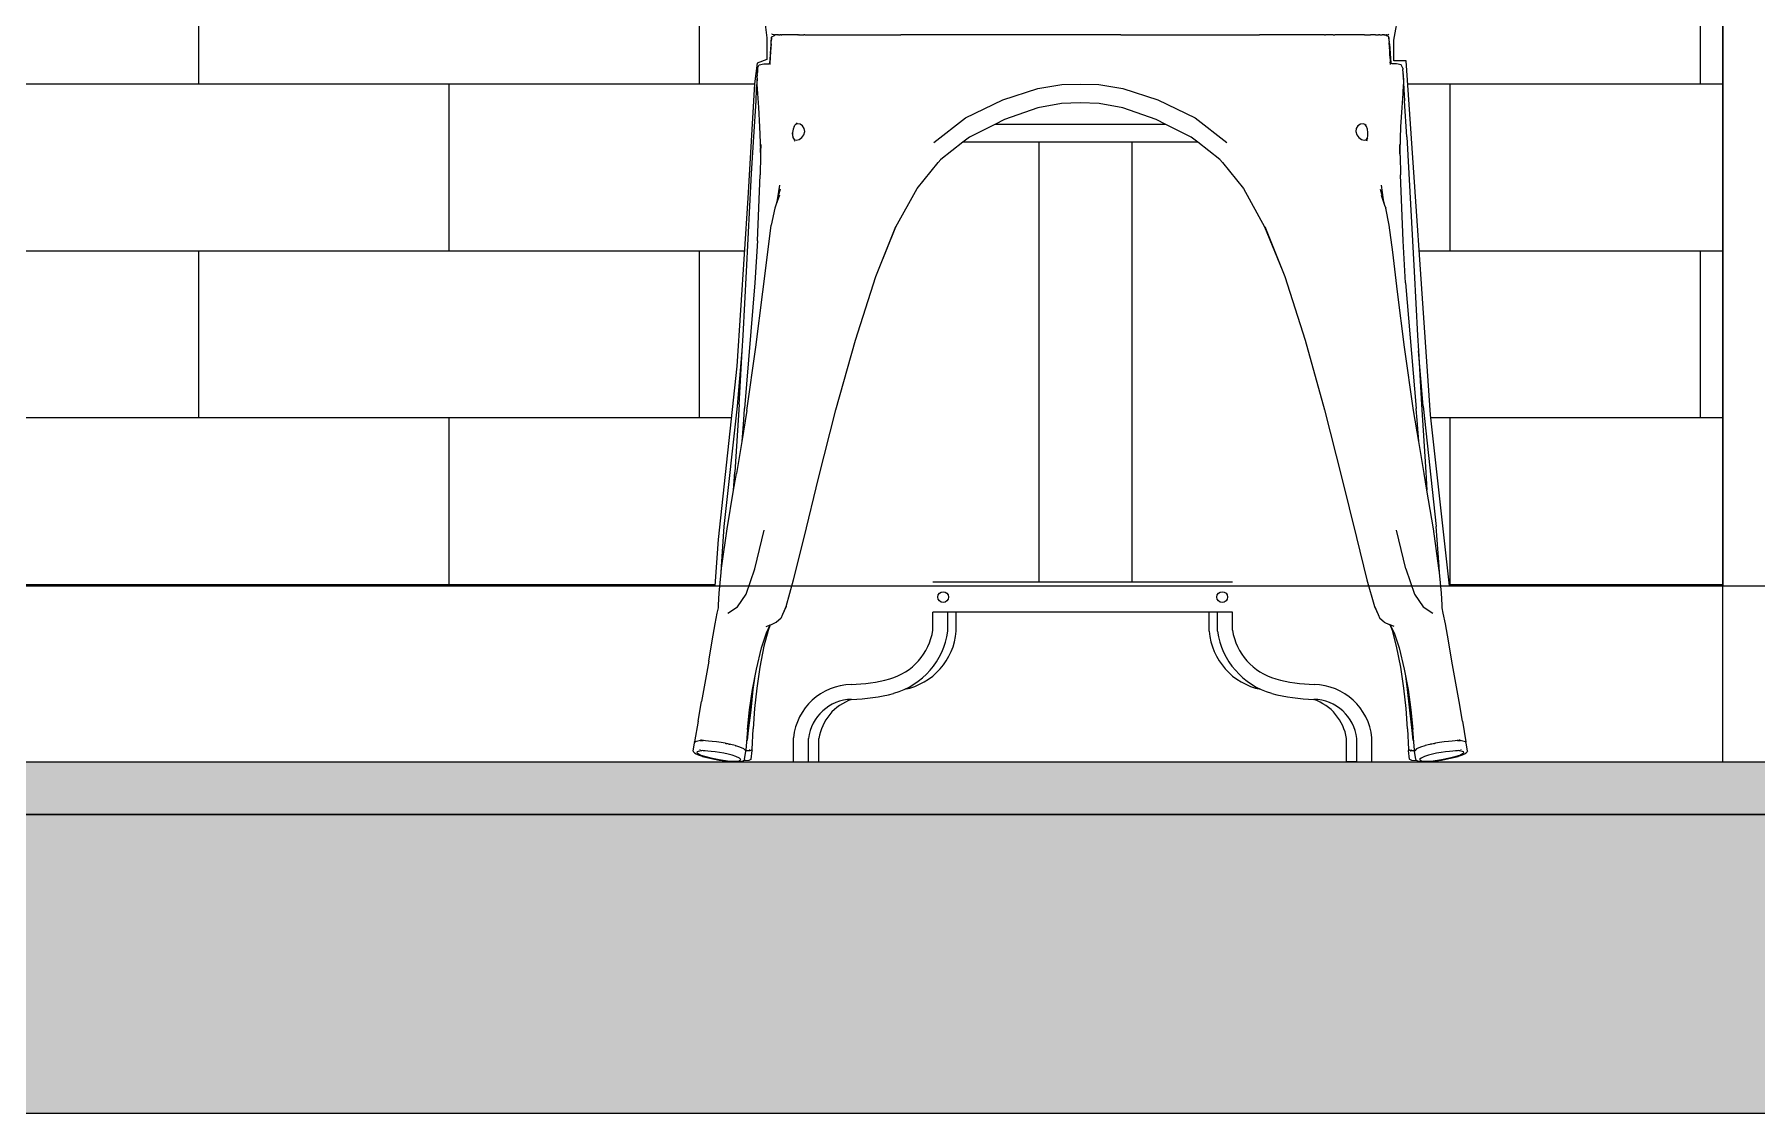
# Model space of a CAD drawing. Header units: millimetres. Extents: x 106699 to 122058, y 158555 to 162844.
# Drawn here: x 108134.2 to 108232.1, y 159646.3 to 159707.7 of the extents above; entities that cross this region are included whole.
import ezdxf

# ---------------------------------------------------------------- set-up
doc = ezdxf.new("R2010")
doc.units = ezdxf.units.MM
doc.layers.add('300_Z4_STR_F03$0$2-SPS-RCN', color=2, linetype='Continuous')
doc.layers.add('S2000-002 Çizgi', color=7, linetype='Continuous')
doc.layers.add('300_Z4_STR_F03$0$AUDIT_D_220920114151-103', color=251, linetype='Continuous', lineweight=5)
doc.layers.add('ahsap kesit on', color=40, linetype='Continuous', lineweight=20)
doc.layers.add('area', color=200, linetype='Continuous', plot=False)

# ---------------------------------------------------------------- blocks, each defined once
blk = doc.blocks.new('A$Cbb8311e0')
for p, q in [((12.095, 41.139), (12.085, 40.955)), ((12.095, 41.139), (12.098, 41.191)), ((12.096, 41.087), (12.095, 41.139)), ((12.096, 41.087), (12.098, 41.139)), ((12.098, 41.191), (12.122, 41.23)), ((12.098, 41.139), (12.098, 41.191)), ((12.098, 41.139), (12.103, 41.191)), ((12.103, 41.191), (12.122, 41.23)), ((12.103, 41.191), (12.104, 41.087)), ((12.135, 41.341), (12.108, 41.375)), ((12.122, 41.23), (12.186, 41.243)), ((12.23, 41.329), (12.135, 41.341)), ((12.251, 41.264), (12.186, 41.243)), ((12.23, 41.329), (12.256, 41.329)), ((12.272, 41.328), (12.251, 41.264)), ((12.272, 41.328), (12.256, 41.329)), ((12.272, 41.328), (12.272, 41.333)), ((12.28, 41.328), (12.272, 41.328)), ((12.28, 41.328), (12.295, 41.328)), ((12.299, 41.328), (12.295, 41.328)), ((12.313, 41.328), (12.299, 41.328)), ((12.313, 41.328), (12.317, 41.328)), ((12.323, 41.329), (12.317, 41.328)), ((12.329, 41.329), (12.323, 41.329)), ((12.334, 41.329), (12.329, 41.329)), ((12.338, 41.328), (12.334, 41.329)), ((12.345, 41.328), (12.338, 41.328)), ((12.352, 41.328), (12.345, 41.328)), ((12.359, 41.329), (12.352, 41.328)), ((12.362, 41.328), (12.359, 41.329)), ((12.376, 41.328), (12.362, 41.328)), ((12.385, 41.329), (12.376, 41.328)), ((12.388, 41.328), (12.385, 41.329)), ((12.426, 41.328), (12.388, 41.328)), ((12.462, 41.329), (12.426, 41.328)), ((12.462, 41.329), (12.491, 41.329)), ((12.501, 41.328), (12.491, 41.329)), ((12.53, 41.328), (12.501, 41.328)), ((12.53, 41.328), (12.582, 41.329)), ((12.6, 41.328), (12.582, 41.329)), ((12.614, 41.329), (12.6, 41.328)), ((12.636, 41.328), (12.614, 41.329)), ((12.636, 41.328), (12.69, 41.329)), ((12.759, 41.328), (12.69, 41.329)), ((12.785, 41.328), (12.759, 41.328)), ((12.798, 41.329), (12.785, 41.328)), ((12.867, 41.329), (12.798, 41.329)), ((12.901, 41.328), (12.867, 41.329)), ((13.142, 41.328), (12.901, 41.328)), ((13.219, 41.329), (13.142, 41.328)), ((13.289, 41.328), (13.219, 41.329)), ((13.419, 41.329), (13.289, 41.328)), ((13.462, 41.328), (13.419, 41.329)), ((13.487, 41.329), (13.462, 41.328)), ((13.589, 41.328), (13.487, 41.329)), ((13.589, 41.328), (13.629, 41.328)), ((13.669, 41.329), (13.629, 41.328)), ((13.669, 41.329), (13.924, 41.329)), ((13.962, 41.328), (13.924, 41.329)), ((13.97, 41.329), (13.962, 41.328)), ((13.984, 41.328), (13.97, 41.329)), ((13.984, 41.328), (15.182, 41.329)), ((15.182, 41.329), (15.276, 41.328)), ((15.276, 41.328), (19.453, 41.329)), ((19.456, 41.328), (19.453, 41.329)), ((19.46, 41.329), (19.456, 41.328)), ((20.906, 41.329), (19.46, 41.329)), ((31.899, 41.328), (20.921, 41.329)), ((31.942, 41.329), (31.899, 41.328)), ((31.949, 41.328), (31.942, 41.329)), ((31.949, 41.328), (39.827, 41.329)), ((39.827, 41.329), (39.831, 41.328)), ((39.831, 41.328), (39.834, 41.329)), ((43.521, 41.329), (39.834, 41.329)), ((43.521, 41.329), (43.581, 41.328)), ((43.669, 41.329), (43.581, 41.328)), ((44.012, 41.328), (43.669, 41.329)), ((44.012, 41.328), (44.106, 41.329)), ((45.325, 41.328), (44.106, 41.329)), ((45.363, 41.329), (45.325, 41.328)), ((45.8, 41.329), (45.363, 41.329)), ((45.8, 41.329), (45.825, 41.328)), ((45.825, 41.328), (45.863, 41.329)), ((45.863, 41.329), (46.069, 41.329)), ((46.069, 41.329), (46.145, 41.328)), ((46.363, 41.328), (46.145, 41.328)), ((46.42, 41.329), (46.363, 41.328)), ((46.42, 41.329), (46.447, 41.328)), ((46.447, 41.328), (46.489, 41.329)), ((46.489, 41.329), (46.502, 41.328)), ((46.502, 41.328), (46.521, 41.328)), ((46.521, 41.328), (46.528, 41.328)), ((46.528, 41.328), (46.533, 41.328)), ((46.533, 41.328), (46.553, 41.328)), ((46.553, 41.328), (46.565, 41.328)), ((46.565, 41.328), (46.585, 41.328)), ((46.592, 41.328), (46.585, 41.328)), ((46.592, 41.328), (46.598, 41.329)), ((46.606, 41.328), (46.598, 41.329)), ((46.651, 41.328), (46.606, 41.328)), ((46.67, 41.328), (46.651, 41.328)), ((46.673, 41.329), (46.67, 41.328)), ((46.673, 41.329), (46.697, 41.328)), ((46.697, 41.328), (46.705, 41.329)), ((46.705, 41.329), (46.758, 41.328)), ((46.758, 41.328), (46.799, 41.329)), ((46.807, 41.328), (46.799, 41.329)), ((46.826, 41.329), (46.807, 41.328)), ((46.903, 41.329), (46.826, 41.329)), ((46.903, 41.329), (46.912, 41.328)), ((46.929, 41.329), (46.912, 41.328)), ((46.929, 41.329), (46.935, 41.328)), ((46.935, 41.328), (46.942, 41.328)), ((46.942, 41.328), (46.953, 41.329)), ((46.953, 41.329), (46.958, 41.328)), ((46.958, 41.328), (46.964, 41.329)), ((46.971, 41.328), (46.964, 41.329)), ((46.964, 41.329), (46.967, 41.328)), ((46.967, 41.328), (46.971, 41.328)), ((46.971, 41.328), (46.974, 41.328)), ((46.974, 41.328), (46.978, 41.328)), ((46.978, 41.328), (46.984, 41.328)), ((46.984, 41.328), (46.987, 41.328)), ((46.987, 41.328), (46.99, 41.328)), ((46.99, 41.328), (47.006, 41.328)), ((47.006, 41.328), (47.009, 41.328)), ((47.009, 41.328), (47.015, 41.328)), ((47.015, 41.328), (47.031, 41.329)), ((47.037, 41.264), (47.015, 41.328)), ((47.057, 41.329), (47.031, 41.329)), ((47.101, 41.243), (47.037, 41.264)), ((47.057, 41.329), (47.153, 41.341)), ((47.166, 41.23), (47.101, 41.243)), ((47.153, 41.341), (47.183, 41.379)), ((47.19, 41.191), (47.166, 41.23)), ((47.186, 41.191), (47.166, 41.23)), ((47.183, 41.087), (47.185, 41.139)), ((47.185, 41.139), (47.186, 41.191)), ((47.185, 41.139), (47.19, 41.191)), ((47.189, 41.139), (47.19, 41.191)), ((47.191, 41.087), (47.189, 41.139)), ((47.194, 41.087), (47.189, 41.139)), ((47.192, 41.139), (47.19, 41.191)), ((47.197, 41.087), (47.192, 41.139)), ((47.194, 41.087), (47.192, 41.139)), ((12.069, 40.81), (11.988, 39.709)), ((12.034, 40.124), (12.036, 40.152)), ((12.035, 40.157), (12.047, 40.224)), ((12.036, 40.152), (12.035, 40.157)), ((12.045, 40.309), (12.046, 40.315)), ((12.046, 40.288), (12.045, 40.309)), ((12.045, 40.272), (12.048, 40.282)), ((12.048, 40.268), (12.045, 40.272)), ((12.046, 40.315), (12.049, 40.336)), ((12.046, 40.315), (12.047, 40.335)), ((12.048, 40.282), (12.046, 40.288)), ((12.047, 40.356), (12.056, 40.405)), ((12.047, 40.335), (12.047, 40.356)), ((12.049, 40.336), (12.047, 40.356)), ((12.048, 40.268), (12.047, 40.224)), ((12.056, 40.405), (12.058, 40.434)), ((12.058, 40.434), (12.061, 40.487)), ((12.061, 40.487), (12.062, 40.507)), ((12.062, 40.507), (12.063, 40.519)), ((12.063, 40.536), (12.064, 40.571)), ((12.063, 40.519), (12.063, 40.536)), ((12.064, 40.571), (12.065, 40.593)), ((12.065, 40.593), (12.066, 40.627)), ((12.066, 40.668), (12.069, 40.685)), ((12.068, 40.662), (12.066, 40.668)), ((12.066, 40.658), (12.068, 40.662)), ((12.07, 40.653), (12.066, 40.658)), ((12.066, 40.627), (12.07, 40.653)), ((12.069, 40.657), (12.068, 40.662)), ((12.069, 40.685), (12.077, 40.84)), ((12.069, 40.81), (12.077, 40.84)), ((12.077, 40.84), (12.082, 40.882)), ((12.082, 40.891), (12.084, 40.912)), ((12.082, 40.882), (12.082, 40.891)), ((12.083, 40.936), (12.084, 40.939)), ((12.084, 40.933), (12.083, 40.936)), ((12.084, 40.947), (12.087, 40.951)), ((12.084, 40.947), (12.084, 40.939)), ((12.084, 40.912), (12.084, 40.933)), ((12.085, 40.955), (12.096, 41.087)), ((12.087, 40.951), (12.085, 40.955)), ((47.199, 41.014), (47.194, 41.087)), ((47.199, 41.014), (47.197, 41.087)), ((47.199, 40.995), (47.199, 41.014)), ((47.202, 40.962), (47.199, 40.995)), ((47.203, 40.955), (47.2, 40.951)), ((47.2, 40.951), (47.203, 40.947)), ((47.203, 40.955), (47.202, 40.962)), ((47.203, 40.947), (47.203, 40.944)), ((47.203, 40.944), (47.203, 40.936)), ((47.203, 40.936), (47.203, 40.933)), ((47.203, 40.933), (47.204, 40.925)), ((47.204, 40.925), (47.204, 40.916)), ((47.204, 40.916), (47.204, 40.912)), ((47.204, 40.912), (47.205, 40.891)), ((47.206, 40.874), (47.205, 40.891)), ((47.221, 40.668), (47.206, 40.874)), ((47.218, 40.81), (47.206, 40.874)), ((47.218, 40.81), (47.299, 39.709)), ((47.218, 40.657), (47.22, 40.662)), ((47.218, 40.654), (47.218, 40.657)), ((47.22, 40.653), (47.218, 40.657)), ((47.22, 40.662), (47.221, 40.668)), ((47.22, 40.662), (47.221, 40.658)), ((47.22, 40.653), (47.221, 40.658)), ((47.222, 40.625), (47.22, 40.653)), ((47.222, 40.625), (47.222, 40.591)), ((47.223, 40.571), (47.222, 40.591)), ((47.223, 40.571), (47.224, 40.536)), ((47.224, 40.52), (47.224, 40.536)), ((47.229, 40.507), (47.224, 40.52)), ((47.226, 40.487), (47.229, 40.507)), ((47.226, 40.487), (47.229, 40.433)), ((47.24, 40.356), (47.229, 40.507)), ((47.229, 40.433), (47.231, 40.405)), ((47.24, 40.356), (47.231, 40.405)), ((47.24, 40.335), (47.237, 40.357)), ((47.24, 40.356), (47.24, 40.335)), ((47.242, 40.315), (47.24, 40.335)), ((47.242, 40.308), (47.242, 40.315)), ((47.242, 40.272), (47.242, 40.308)), ((47.246, 40.158), (47.242, 40.272)), ((47.252, 40.157), (47.242, 40.272)), ((47.25, 40.051), (47.246, 40.158)), ((47.253, 40.119), (47.252, 40.157)), ((11.292, 39.166), (11.294, 39.181)), ((11.292, 39.147), (11.292, 39.166)), ((11.304, 39.432), (11.294, 39.181)), ((11.304, 39.432), (11.399, 39.616)), ((11.399, 39.616), (11.661, 39.666)), ((11.661, 39.666), (11.921, 39.671)), ((11.921, 39.671), (11.988, 39.709)), ((11.988, 39.709), (12.01, 39.721)), ((11.988, 39.701), (11.988, 39.709)), ((12.01, 39.721), (12.011, 39.735)), ((12.01, 39.715), (12.01, 39.721)), ((12.011, 39.735), (12.014, 39.802)), ((12.014, 39.802), (12.018, 39.846)), ((12.015, 39.646), (12.023, 39.777)), ((12.016, 39.635), (12.015, 39.646)), ((12.018, 39.846), (12.02, 39.903)), ((12.02, 39.903), (12.026, 39.977)), ((12.023, 39.777), (12.034, 39.981)), ((12.026, 39.977), (12.027, 40.022)), ((12.027, 40.022), (12.034, 40.124)), ((12.034, 39.981), (12.037, 40.036)), ((12.037, 40.036), (12.037, 40.051)), ((47.25, 40.036), (47.25, 40.051)), ((47.26, 40.022), (47.253, 40.119)), ((47.254, 39.958), (47.255, 39.964)), ((47.254, 39.958), (47.265, 39.777)), ((47.26, 40.022), (47.262, 39.977)), ((47.267, 39.903), (47.262, 39.977)), ((47.272, 39.646), (47.265, 39.777)), ((47.267, 39.903), (47.269, 39.846)), ((47.273, 39.802), (47.269, 39.846)), ((47.271, 39.635), (47.272, 39.646)), ((47.273, 39.802), (47.276, 39.735)), ((47.277, 39.721), (47.276, 39.735)), ((47.277, 39.715), (47.277, 39.721)), ((47.299, 39.709), (47.277, 39.721)), ((47.299, 39.709), (47.299, 39.701)), ((47.366, 39.671), (47.299, 39.709)), ((47.626, 39.666), (47.366, 39.671)), ((47.888, 39.616), (47.626, 39.666)), ((47.983, 39.432), (47.888, 39.616)), ((47.983, 39.432), (47.986, 39.358)), ((47.995, 39.181), (47.986, 39.358)), ((47.997, 39.148), (47.995, 39.181)), ((11.22, 37.574), (11.249, 38.22)), ((11.249, 38.22), (11.267, 38.505)), ((11.277, 38.855), (11.266, 38.781)), ((11.266, 38.781), (11.267, 38.633)), ((11.275, 38.75), (11.267, 38.633)), ((11.267, 38.633), (11.269, 38.628)), ((11.269, 38.628), (11.267, 38.613)), ((11.267, 38.613), (11.267, 38.505)), ((11.267, 38.505), (11.298, 37.98)), ((11.277, 38.855), (11.275, 38.75)), ((11.276, 38.894), (11.282, 38.926)), ((11.28, 38.89), (11.276, 38.894)), ((11.277, 38.855), (11.28, 38.89)), ((11.279, 38.949), (11.28, 38.955)), ((11.281, 38.945), (11.279, 38.949)), ((11.28, 38.955), (11.283, 38.974)), ((11.28, 38.93), (11.281, 38.945)), ((11.282, 38.926), (11.28, 38.93)), ((11.285, 39.026), (11.283, 38.998)), ((11.285, 38.991), (11.283, 38.998)), ((11.283, 38.974), (11.285, 38.991)), ((11.288, 39.058), (11.285, 39.026)), ((11.288, 39.106), (11.289, 39.129)), ((11.288, 39.058), (11.288, 39.106)), ((11.289, 39.129), (11.291, 39.138)), ((11.29, 39.142), (11.292, 39.147)), ((11.291, 39.138), (11.29, 39.142)), ((25.243, 37.622), (27.23, 38.262)), ((27.23, 38.262), (28.593, 38.503)), ((28.593, 38.503), (29.644, 38.525)), ((29.644, 38.525), (30.695, 38.503)), ((30.695, 38.503), (32.058, 38.262)), ((32.058, 38.262), (34.045, 37.622)), ((47.989, 37.98), (48.02, 38.505)), ((47.997, 39.148), (47.997, 39.142)), ((47.997, 39.133), (47.997, 39.142)), ((47.998, 39.129), (47.997, 39.133)), ((47.998, 39.112), (47.998, 39.129)), ((47.999, 39.106), (47.998, 39.112)), ((47.999, 39.106), (47.999, 39.058)), ((48.002, 39.026), (47.999, 39.058)), ((48.002, 39.026), (48.005, 38.992)), ((48.005, 38.992), (48.005, 38.967)), ((48.008, 38.955), (48.005, 38.967)), ((48.005, 38.926), (48.008, 38.93)), ((48.011, 38.894), (48.005, 38.926)), ((48.011, 38.894), (48.007, 38.89)), ((48.011, 38.855), (48.007, 38.89)), ((48.008, 38.949), (48.008, 38.955)), ((48.008, 38.93), (48.008, 38.949)), ((48.011, 38.855), (48.012, 38.75)), ((48.021, 38.781), (48.011, 38.855)), ((48.012, 38.75), (48.02, 38.633)), ((48.02, 38.633), (48.018, 38.629)), ((48.018, 38.629), (48.021, 38.613)), ((48.021, 38.781), (48.02, 38.633)), ((48.021, 38.613), (48.02, 38.505)), ((48.021, 38.613), (48.038, 38.22)), ((48.038, 38.22), (48.068, 37.574)), ((11.09, 35.516), (11.22, 37.574)), ((11.298, 37.98), (11.35, 37.185)), ((23.113, 36.597), (25.243, 37.622)), ((28.573, 37.428), (27.227, 37.17)), ((29.644, 37.456), (28.573, 37.428)), ((30.714, 37.428), (29.644, 37.456)), ((32.06, 37.17), (30.714, 37.428)), ((34.045, 37.622), (36.174, 36.597)), ((47.937, 37.185), (47.989, 37.98)), ((48.198, 35.516), (48.068, 37.574)), ((11.35, 37.185), (11.415, 36.1)), ((13.458, 36.223), (13.448, 36.211)), ((13.456, 36.222), (13.448, 36.211)), ((13.458, 36.223), (13.456, 36.222)), ((13.567, 36.27), (13.458, 36.223)), ((13.497, 36.27), (13.494, 36.266)), ((13.559, 36.302), (13.497, 36.27)), ((13.719, 36.242), (13.567, 36.27)), ((13.865, 36.149), (13.719, 36.242)), ((21.322, 35.2), (23.113, 36.597)), ((24.78, 36.233), (23.341, 35.511)), ((25.332, 36.51), (24.78, 36.233)), ((29.646, 36.233), (24.78, 36.233)), ((27.227, 37.17), (25.332, 36.51)), ((34.507, 36.233), (29.646, 36.233)), ((33.956, 36.51), (32.06, 37.17)), ((34.507, 36.233), (33.956, 36.51)), ((35.946, 35.511), (34.507, 36.233)), ((36.174, 36.597), (37.965, 35.2)), ((45.569, 36.242), (45.422, 36.149)), ((45.72, 36.27), (45.569, 36.242)), ((45.832, 36.222), (45.72, 36.27)), ((45.91, 36.112), (45.832, 36.222)), ((47.872, 36.1), (47.937, 37.185)), ((10.965, 33.445), (11.09, 35.516)), ((11.415, 36.1), (11.464, 34.747)), ((13.277, 35.758), (13.272, 35.725)), ((13.272, 35.725), (13.29, 35.587)), ((13.297, 35.77), (13.294, 35.593)), ((13.294, 35.593), (13.321, 35.458)), ((13.325, 35.952), (13.297, 35.77)), ((13.308, 35.491), (13.321, 35.458)), ((13.321, 35.458), (13.324, 35.446)), ((13.324, 35.446), (13.394, 35.356)), ((13.377, 36.112), (13.325, 35.952)), ((13.376, 36.125), (13.362, 36.09)), ((13.427, 36.187), (13.377, 36.112)), ((13.389, 35.307), (13.408, 35.284)), ((13.394, 35.356), (13.506, 35.33)), ((13.448, 36.211), (13.427, 36.187)), ((13.506, 35.33), (13.658, 35.376)), ((13.658, 35.376), (13.811, 35.484)), ((13.811, 35.484), (13.929, 35.641)), ((13.96, 36.001), (13.865, 36.149)), ((13.929, 35.641), (13.987, 35.823)), ((13.987, 35.823), (13.96, 36.001)), ((23.341, 35.511), (22.964, 35.216)), ((36.323, 35.216), (35.946, 35.511)), ((45.328, 36.001), (45.301, 35.823)), ((45.301, 35.823), (45.358, 35.641)), ((45.422, 36.149), (45.328, 36.001)), ((45.358, 35.641), (45.476, 35.484)), ((45.476, 35.484), (45.63, 35.376)), ((45.63, 35.376), (45.781, 35.33)), ((45.781, 35.33), (45.893, 35.356)), ((45.878, 36.199), (45.896, 36.178)), ((45.893, 35.356), (45.963, 35.446)), ((45.937, 35.32), (45.908, 35.285)), ((45.963, 35.952), (45.91, 36.112)), ((45.952, 35.356), (45.937, 35.32)), ((45.99, 35.77), (45.963, 35.952)), ((45.963, 35.446), (45.993, 35.593)), ((45.981, 35.426), (45.976, 35.415)), ((45.993, 35.593), (45.99, 35.77)), ((47.823, 34.747), (47.872, 36.1)), ((48.198, 35.516), (48.323, 33.445)), ((11.469, 34.453), (11.444, 33.368)), ((11.464, 34.747), (11.469, 34.453)), ((11.473, 34.624), (11.469, 34.453)), ((11.484, 35.08), (11.473, 34.624)), ((11.473, 34.624), (11.474, 34.9)), ((22.964, 35.216), (21.711, 34.236)), ((21.711, 34.236), (21.727, 34.258)), ((36.323, 35.216), (22.964, 35.216)), ((27.31, 10.211), (27.31, 35.216)), ((32.591, 10.211), (32.591, 35.216)), ((37.576, 34.236), (36.323, 35.216)), ((37.56, 34.258), (37.576, 34.236)), ((47.814, 34.624), (47.803, 35.08)), ((47.814, 34.624), (47.813, 34.9)), ((47.818, 34.453), (47.814, 34.624)), ((47.818, 34.453), (47.823, 34.747)), ((47.818, 34.453), (47.843, 33.368)), ((10.675, 27.864), (10.965, 33.445)), ((11.297, 29.616), (11.444, 33.368)), ((20.369, 32.585), (21.566, 34.06)), ((21.711, 34.236), (21.566, 34.06)), ((37.721, 34.06), (37.576, 34.236)), ((37.721, 34.06), (38.918, 32.585)), ((47.991, 29.616), (47.843, 33.368)), ((48.323, 33.445), (48.612, 27.864)), ((12.55, 32.78), (12.426, 31.951)), ((12.589, 32.553), (12.426, 31.951)), ((19.167, 30.409), (20.369, 32.585)), ((38.918, 32.585), (40.12, 30.409)), ((46.698, 32.553), (46.862, 31.951)), ((46.737, 32.78), (46.862, 31.951)), ((12.277, 31.464), (12.081, 30.504)), ((12.343, 31.647), (12.277, 31.464)), ((12.546, 32.209), (12.343, 31.647)), ((12.426, 31.951), (12.343, 31.647)), ((46.741, 32.209), (46.944, 31.647)), ((46.862, 31.951), (46.944, 31.647)), ((46.944, 31.647), (47.01, 31.464)), ((47.206, 30.504), (47.01, 31.464)), ((11.878, 28.975), (12.081, 30.504)), ((18.174, 27.964), (19.157, 30.433)), ((18.174, 27.964), (19.167, 30.409)), ((40.12, 30.409), (41.113, 27.964)), ((40.13, 30.433), (41.113, 27.964)), ((47.409, 28.975), (47.206, 30.504)), ((11.297, 29.616), (11.154, 27.233)), ((48.134, 27.233), (47.991, 29.616)), ((11.607, 26.715), (11.878, 28.975)), ((47.68, 26.715), (47.409, 28.975)), ((10.478, 24.223), (10.675, 27.864)), ((16.864, 23.968), (18.024, 27.585)), ((18.024, 27.585), (18.174, 27.964)), ((41.113, 27.964), (41.263, 27.585)), ((41.263, 27.585), (42.423, 23.968)), ((48.612, 27.864), (48.809, 24.223)), ((11.154, 27.233), (10.555, 20.086)), ((11.206, 23.562), (11.607, 26.715)), ((48.081, 23.562), (47.68, 26.715)), ((48.134, 27.233), (48.732, 20.086)), ((10.429, 23.351), (10.478, 24.223)), ((10.695, 19.966), (11.206, 23.562)), ((15.754, 20.006), (16.864, 23.968)), ((42.423, 23.968), (43.533, 20.006)), ((48.592, 19.966), (48.081, 23.562)), ((48.809, 24.223), (48.858, 23.351)), ((10.159, 20.211), (10.429, 23.351)), ((10.258, 20.306), (10.429, 23.351)), ((49.128, 20.211), (48.858, 23.351)), ((48.858, 23.351), (49.029, 20.306)), ((9.41, 13.38), (10.159, 20.211)), ((10.258, 20.306), (10.01, 16.452)), ((10.695, 19.966), (10.4, 18.2)), ((10.549, 20.061), (10.501, 19.427)), ((10.555, 20.086), (10.549, 20.061)), ((14.768, 16.122), (15.754, 20.006)), ((43.533, 20.006), (44.519, 16.122)), ((48.887, 18.2), (48.592, 19.966)), ((48.738, 20.061), (48.732, 20.086)), ((48.786, 19.426), (48.738, 20.061)), ((49.029, 20.306), (49.277, 16.452)), ((49.128, 20.211), (49.877, 13.38)), ((10.501, 19.427), (10.4, 18.2)), ((48.887, 18.2), (48.786, 19.426)), ((10.4, 18.2), (10.096, 16.381)), ((49.191, 16.381), (48.887, 18.2)), ((9.938, 15.446), (10.01, 16.452)), ((9.938, 15.446), (10.096, 16.381)), ((13.952, 12.755), (14.768, 16.122)), ((44.519, 16.122), (45.335, 12.755)), ((49.349, 15.446), (49.191, 16.381)), ((49.277, 16.452), (49.349, 15.446)), ((9.566, 13.247), (9.938, 15.446)), ((49.722, 13.247), (49.349, 15.446)), ((9.248, 11.103), (9.41, 13.38)), ((9.259, 11.007), (9.566, 13.247)), ((11.138, 10.966), (11.675, 13.165)), ((13.352, 10.343), (13.952, 12.755)), ((45.335, 12.755), (45.935, 10.343)), ((48.149, 10.966), (47.612, 13.165)), ((50.028, 11.007), (49.722, 13.247)), ((50.039, 11.103), (49.877, 13.38)), ((9.235, 10.765), (9.248, 11.103)), ((9.235, 10.765), (9.259, 11.007)), ((10.648, 9.516), (11.138, 10.966)), ((48.149, 10.966), (48.64, 9.516)), ((50.052, 10.765), (50.028, 11.007)), ((50.052, 10.765), (50.039, 11.103)), ((9.117, 9.59), (9.235, 10.765)), ((12.922, 8.826), (13.352, 10.343)), ((38.291, 10.211), (21.273, 10.211)), ((45.935, 10.343), (46.365, 8.826)), ((50.17, 9.59), (50.052, 10.765)), ((9.078, 8.742), (9.081, 8.924)), ((9.081, 8.924), (9.117, 9.59)), ((9.612, 8.451), (10.162, 8.81)), ((10.162, 8.81), (10.648, 9.516)), ((12.92, 8.842), (12.715, 8.364)), ((12.922, 8.826), (12.715, 8.364)), ((46.365, 8.826), (46.572, 8.364)), ((46.367, 8.842), (46.572, 8.364)), ((48.64, 9.516), (49.125, 8.81)), ((49.125, 8.81), (49.675, 8.451)), ((50.206, 8.924), (50.17, 9.59)), ((50.209, 8.742), (50.206, 8.924)), ((8.723, 6.874), (8.892, 7.844)), ((8.892, 7.844), (9.011, 8.446)), ((9.011, 8.446), (9.078, 8.742)), ((9.608, 8.448), (9.607, 8.45)), ((12.093, 7.799), (12.364, 7.926)), ((12.364, 7.926), (12.381, 7.94)), ((12.383, 7.942), (12.381, 7.94)), ((12.624, 8.151), (12.383, 7.942)), ((12.715, 8.364), (12.624, 8.151)), ((38.291, 8.509), (21.273, 8.509)), ((21.273, 7.481), (21.273, 8.509)), ((22.123, 7.417), (22.123, 8.509)), ((22.595, 7.417), (22.595, 8.509)), ((36.968, 7.417), (36.968, 8.509)), ((37.44, 7.417), (37.44, 8.509)), ((38.291, 7.481), (38.291, 8.509)), ((46.572, 8.364), (46.663, 8.151)), ((46.923, 7.926), (46.663, 8.151)), ((46.923, 7.926), (47.195, 7.799)), ((49.68, 8.45), (49.68, 8.448)), ((50.277, 8.446), (50.209, 8.742)), ((50.395, 7.844), (50.277, 8.446)), ((50.564, 6.874), (50.395, 7.844)), ((8.526, 5.719), (8.723, 6.874)), ((11.524, 6.465), (11.811, 7.334)), ((11.906, 7.464), (11.663, 6.578)), ((11.794, 7.693), (11.985, 7.761)), ((11.811, 7.334), (12.025, 7.775)), ((12.025, 7.775), (11.906, 7.464)), ((11.985, 7.761), (11.978, 7.746)), ((11.985, 7.761), (11.995, 7.764)), ((11.99, 7.756), (11.995, 7.764)), ((11.995, 7.764), (12.025, 7.775)), ((12.025, 7.775), (12.093, 7.799)), ((47.262, 7.775), (47.195, 7.799)), ((47.262, 7.775), (47.477, 7.334)), ((47.381, 7.464), (47.262, 7.775)), ((47.493, 7.693), (47.262, 7.775)), ((47.624, 6.578), (47.381, 7.464)), ((47.477, 7.334), (47.763, 6.465)), ((50.762, 5.719), (50.564, 6.874)), ((11.238, 5.271), (11.524, 6.465)), ((11.663, 6.578), (11.429, 5.366)), ((47.858, 5.366), (47.624, 6.578)), ((47.763, 6.465), (48.049, 5.271)), ((8.526, 5.719), (8.114, 3.422)), ((11.164, 4.887), (11.238, 5.271)), ((11.429, 5.366), (11.253, 4.184)), ((48.035, 4.184), (47.858, 5.366)), ((48.049, 5.271), (48.123, 4.886)), ((51.173, 3.422), (50.762, 5.719)), ((10.848, 2.956), (11.014, 4.102)), ((11.033, 4.099), (10.901, 2.935)), ((10.93, 2.935), (11.062, 4.099)), ((11.014, 4.102), (11.069, 4.389)), ((11.069, 4.389), (11.033, 4.099)), ((11.062, 4.099), (11.164, 4.887)), ((11.069, 4.389), (11.164, 4.887)), ((11.253, 4.184), (11.128, 3.022)), ((48.159, 3.022), (48.035, 4.184)), ((48.123, 4.886), (48.225, 4.099)), ((48.123, 4.886), (48.218, 4.389)), ((48.255, 4.099), (48.218, 4.389)), ((48.218, 4.389), (48.273, 4.102)), ((48.225, 4.099), (48.357, 2.935)), ((48.387, 2.935), (48.255, 4.099)), ((48.273, 4.102), (48.439, 2.956)), ((7.922, 2.302), (8.114, 3.422)), ((10.736, 1.831), (10.848, 2.956)), ((11.128, 3.022), (11.049, 1.876)), ((48.238, 1.876), (48.159, 3.022)), ((48.439, 2.956), (48.551, 1.831)), ((51.365, 2.302), (51.173, 3.422)), ((7.922, 2.302), (7.725, 1.124)), ((10.901, 2.935), (10.773, 1.784)), ((10.791, 1.784), (10.93, 2.935)), ((48.357, 2.935), (48.496, 1.784)), ((48.514, 1.784), (48.387, 2.935)), ((51.365, 2.302), (51.562, 1.124)), ((7.646, 0.593), (7.721, 1.071)), ((7.737, 1.097), (7.721, 1.071)), ((7.727, 1.106), (7.725, 1.124)), ((7.737, 1.097), (7.727, 1.106)), ((7.745, 1.108), (7.737, 1.097)), ((7.742, 1.092), (7.737, 1.097)), ((7.761, 1.129), (7.745, 1.108)), ((7.829, 1.155), (7.761, 1.129)), ((7.906, 1.175), (7.829, 1.155)), ((7.983, 1.189), (7.906, 1.175)), ((8.05, 1.2), (7.983, 1.189)), ((8.039, 1.182), (8.031, 1.181)), ((8.071, 1.187), (8.039, 1.182)), ((8.073, 1.202), (8.05, 1.2)), ((8.071, 1.187), (8.07, 1.182)), ((8.073, 1.202), (8.071, 1.187)), ((8.1, 1.192), (8.071, 1.187)), ((8.12, 1.204), (8.073, 1.202)), ((8.076, 1.226), (8.074, 1.207)), ((8.08, 1.258), (8.079, 1.247)), ((8.163, 1.196), (8.1, 1.192)), ((8.147, 1.203), (8.12, 1.204)), ((8.231, 1.197), (8.147, 1.203)), ((8.207, 1.193), (8.163, 1.196)), ((8.347, 1.186), (8.231, 1.197)), ((8.508, 1.172), (8.347, 1.186)), ((8.714, 1.154), (8.508, 1.172)), ((8.965, 1.13), (8.714, 1.154)), ((9.239, 1.093), (8.965, 1.13)), ((9.46, 1.049), (9.239, 1.093)), ((9.46, 1.049), (9.484, 1.047)), ((9.484, 1.047), (9.501, 1.041)), ((9.501, 1.041), (9.514, 1.04)), ((9.514, 1.04), (9.518, 1.044)), ((9.518, 1.044), (9.549, 1.037)), ((9.664, 1.006), (9.549, 1.037)), ((9.664, 1.006), (9.726, 0.997)), ((9.783, 0.979), (9.726, 0.997)), ((10.038, 0.918), (9.783, 0.979)), ((10.736, 1.831), (10.644, 0.648)), ((10.715, 1.213), (10.791, 1.784)), ((10.773, 1.784), (10.715, 1.213)), ((10.99, 0.692), (11.049, 1.876)), ((13.345, 0), (13.345, 1.36)), ((14.195, 0), (14.195, 1.313)), ((14.785, 0), (14.785, 1.313)), ((44.778, 0), (44.778, 1.313)), ((45.368, 0), (45.368, 1.313)), ((46.218, 0), (46.218, 1.36)), ((48.238, 1.876), (48.297, 0.692)), ((48.496, 1.784), (48.572, 1.213)), ((48.572, 1.213), (48.514, 1.784)), ((48.643, 0.648), (48.551, 1.831)), ((49.508, 0.979), (49.254, 0.918)), ((49.554, 0.995), (49.508, 0.979)), ((49.627, 1.006), (49.554, 0.995)), ((49.777, 1.04), (49.627, 1.006)), ((49.738, 1.037), (49.766, 1.043)), ((49.766, 1.043), (49.771, 1.043)), ((49.771, 1.043), (49.777, 1.04)), ((49.794, 1.042), (49.777, 1.04)), ((49.802, 1.046), (49.794, 1.042)), ((49.802, 1.046), (49.832, 1.049)), ((50.053, 1.093), (49.832, 1.049)), ((50.327, 1.13), (50.053, 1.093)), ((50.577, 1.154), (50.327, 1.13)), ((50.783, 1.172), (50.577, 1.154)), ((50.944, 1.186), (50.783, 1.172)), ((51.06, 1.197), (50.944, 1.186)), ((51.144, 1.203), (51.06, 1.197)), ((51.124, 1.196), (51.084, 1.193)), ((51.187, 1.192), (51.124, 1.196)), ((51.144, 1.203), (51.171, 1.204)), ((51.214, 1.201), (51.171, 1.204)), ((51.216, 1.187), (51.187, 1.192)), ((51.207, 1.258), (51.209, 1.247)), ((51.211, 1.226), (51.214, 1.207)), ((51.242, 1.2), (51.214, 1.201)), ((51.214, 1.201), (51.216, 1.187)), ((51.216, 1.187), (51.217, 1.182)), ((51.248, 1.182), (51.216, 1.187)), ((51.309, 1.189), (51.242, 1.2)), ((51.258, 1.18), (51.248, 1.182)), ((51.385, 1.175), (51.309, 1.189)), ((51.462, 1.155), (51.385, 1.175)), ((51.531, 1.129), (51.462, 1.155)), ((51.531, 1.129), (51.547, 1.108)), ((51.553, 1.099), (51.547, 1.108)), ((51.549, 1.095), (51.553, 1.099)), ((51.553, 1.099), (51.56, 1.106)), ((51.571, 1.071), (51.553, 1.099)), ((51.56, 1.106), (51.562, 1.124)), ((51.646, 0.593), (51.571, 1.071)), ((7.646, 0.593), (7.655, 0.568)), ((7.655, 0.568), (7.711, 0.514)), ((7.711, 0.514), (7.812, 0.452)), ((7.812, 0.452), (7.927, 0.39)), ((7.865, 0.565), (7.844, 0.532)), ((7.844, 0.532), (7.894, 0.484)), ((7.925, 0.587), (7.865, 0.565)), ((7.894, 0.484), (7.984, 0.429)), ((7.996, 0.605), (7.925, 0.587)), ((7.927, 0.39), (8.151, 0.312)), ((7.984, 0.429), (8.083, 0.374)), ((8.063, 0.618), (7.996, 0.605)), ((8.014, 0.687), (8.013, 0.679)), ((8.115, 0.627), (8.063, 0.618)), ((8.083, 0.374), (8.278, 0.307)), ((8.165, 0.63), (8.115, 0.627)), ((8.151, 0.312), (8.176, 0.304)), ((8.229, 0.625), (8.165, 0.63)), ((8.176, 0.304), (8.597, 0.198)), ((8.325, 0.615), (8.229, 0.625)), ((8.278, 0.307), (8.654, 0.212)), ((8.473, 0.603), (8.325, 0.615)), ((8.665, 0.586), (8.473, 0.603)), ((8.597, 0.198), (9.12, 0.094)), ((8.654, 0.212), (9.121, 0.119)), ((8.893, 0.565), (8.665, 0.586)), ((9.141, 0.532), (8.893, 0.565)), ((9.12, 0.094), (9.646, 0.026)), ((9.121, 0.119), (9.59, 0.058)), ((9.393, 0.484), (9.141, 0.532)), ((9.638, 0.428), (9.393, 0.484)), ((9.59, 0.058), (9.992, 0.035)), ((9.864, 0.374), (9.638, 0.428)), ((9.646, 0.026), (10.097, 0.001)), ((10.075, 0.306), (9.864, 0.374)), ((9.992, 0.035), (10.259, 0.058)), ((10.038, 0.918), (10.059, 0.912)), ((10.303, 0.835), (10.059, 0.912)), ((10.27, 0.211), (10.075, 0.306)), ((10.124, 0), (10.097, 0.001)), ((10.124, 0), (10.432, 0.026)), ((10.259, 0.058), (10.361, 0.118)), ((10.361, 0.118), (10.27, 0.211)), ((10.529, 0.725), (10.303, 0.835)), ((10.432, 0.026), (10.476, 0.052)), ((10.476, 0.052), (10.551, 0.096)), ((10.492, 0.052), (10.476, 0.052)), ((10.799, 0.072), (10.492, 0.052)), ((10.627, 0.625), (10.529, 0.725)), ((10.567, 0.117), (10.551, 0.096)), ((10.567, 0.117), (10.642, 0.594)), ((10.627, 0.625), (10.618, 0.619)), ((10.636, 0.612), (10.625, 0.612)), ((10.638, 0.631), (10.627, 0.625)), ((10.633, 0.619), (10.627, 0.625)), ((10.633, 0.619), (10.636, 0.612)), ((10.854, 0.627), (10.636, 0.612)), ((10.636, 0.612), (10.642, 0.594)), ((10.638, 0.631), (10.644, 0.648)), ((10.915, 0.126), (10.799, 0.072)), ((10.863, 0.666), (10.827, 0.649)), ((10.868, 0.628), (10.854, 0.627)), ((10.973, 0.677), (10.868, 0.628)), ((10.93, 0.148), (10.915, 0.126)), ((10.93, 0.148), (10.99, 0.647)), ((10.967, 0.682), (10.973, 0.677)), ((10.985, 0.682), (10.973, 0.677)), ((10.973, 0.677), (10.98, 0.672)), ((10.98, 0.672), (10.99, 0.647)), ((10.99, 0.692), (10.985, 0.682)), ((13.345, 0), (14.195, 0)), ((14.195, 0), (14.785, 0)), ((45.368, 0), (44.778, 0)), ((45.368, 0), (46.218, 0)), ((48.297, 0.692), (48.303, 0.682)), ((48.311, 0.672), (48.301, 0.647)), ((48.361, 0.148), (48.301, 0.647)), ((48.317, 0.676), (48.303, 0.682)), ((48.311, 0.672), (48.317, 0.676)), ((48.317, 0.676), (48.323, 0.68)), ((48.419, 0.628), (48.317, 0.676)), ((48.361, 0.148), (48.377, 0.126)), ((48.493, 0.072), (48.377, 0.126)), ((48.419, 0.628), (48.434, 0.627)), ((48.461, 0.649), (48.424, 0.666)), ((48.656, 0.612), (48.434, 0.627)), ((48.8, 0.052), (48.493, 0.072)), ((48.643, 0.648), (48.649, 0.631)), ((48.663, 0.623), (48.649, 0.631)), ((48.649, 0.594), (48.656, 0.612)), ((48.724, 0.117), (48.649, 0.594)), ((48.656, 0.612), (48.658, 0.619)), ((48.663, 0.623), (48.658, 0.619)), ((48.763, 0.725), (48.663, 0.623)), ((48.724, 0.117), (48.74, 0.096)), ((48.74, 0.096), (48.815, 0.052)), ((48.989, 0.835), (48.763, 0.725)), ((48.8, 0.052), (48.815, 0.052)), ((48.815, 0.052), (48.859, 0.026)), ((48.859, 0.026), (49.167, 0)), ((49.021, 0.211), (48.93, 0.118)), ((48.93, 0.118), (49.033, 0.058)), ((49.233, 0.912), (48.989, 0.835)), ((49.217, 0.306), (49.021, 0.211)), ((49.033, 0.058), (49.3, 0.035)), ((49.167, 0), (49.194, 0.001)), ((49.194, 0.001), (49.646, 0.026)), ((49.427, 0.374), (49.217, 0.306)), ((49.254, 0.918), (49.233, 0.912)), ((49.3, 0.035), (49.701, 0.058)), ((49.654, 0.428), (49.427, 0.374)), ((49.646, 0.026), (50.172, 0.094)), ((49.899, 0.484), (49.654, 0.428)), ((49.701, 0.058), (50.17, 0.119)), ((50.151, 0.532), (49.899, 0.484)), ((50.399, 0.565), (50.151, 0.532)), ((50.17, 0.119), (50.638, 0.212)), ((50.172, 0.094), (50.695, 0.198)), ((50.626, 0.586), (50.399, 0.565)), ((50.818, 0.603), (50.626, 0.586)), ((50.638, 0.212), (51.014, 0.307)), ((50.695, 0.198), (51.116, 0.304)), ((50.966, 0.615), (50.818, 0.603)), ((51.063, 0.625), (50.966, 0.615)), ((51.014, 0.307), (51.208, 0.374)), ((51.127, 0.63), (51.063, 0.625)), ((51.14, 0.312), (51.116, 0.304)), ((51.177, 0.627), (51.127, 0.63)), ((51.14, 0.312), (51.365, 0.39)), ((51.228, 0.618), (51.177, 0.627)), ((51.208, 0.374), (51.308, 0.429)), ((51.295, 0.605), (51.228, 0.618)), ((51.278, 0.687), (51.279, 0.679)), ((51.366, 0.587), (51.295, 0.605)), ((51.308, 0.429), (51.398, 0.484)), ((51.365, 0.39), (51.479, 0.452)), ((51.427, 0.565), (51.366, 0.587)), ((51.398, 0.484), (51.448, 0.532)), ((51.448, 0.532), (51.427, 0.565)), ((51.479, 0.452), (51.581, 0.514)), ((51.581, 0.514), (51.637, 0.568)), ((51.646, 0.593), (51.637, 0.568))]:
    blk.add_line(p, q)
for centre in [(21.852, 9.36), (37.711, 9.36)]:
    blk.add_circle(centre, 0.307)
for centre, radius, start, end in [((17.856, 8.033), 3.461, 286.04066, 350.81825), ((17.856, 8.033), 4.312, 286.04066, 351.77571), ((18.935, 7.717), 3.673, 281.3502, 355.30922), ((40.628, 7.717), 3.673, 184.69078, 258.6498), ((41.707, 8.033), 4.312, 188.22429, 253.95934), ((41.707, 8.033), 3.461, 189.18175, 253.95934), ((16.705, 1.019), 3.377, 91.27556, 174.2056), ((16.424, 13.615), 9.222, 271.27556, 285.0088), ((43.139, 13.615), 9.222, 254.9912, 268.72444), ((42.859, 1.019), 3.377, 5.7944, 88.72444), ((16.705, 1.019), 2.526, 91.27556, 173.2995), ((17.57, 0.881), 2.818, 109.09921, 171.17712), ((16.424, 13.615), 10.073, 271.27556, 285.0088), ((43.139, 13.615), 10.073, 254.9912, 268.72444), ((42.859, 1.019), 2.526, 6.7005, 88.72444), ((41.993, 0.881), 2.818, 8.82288, 70.90079)]:
    blk.add_arc(centre, radius, start, end)

msp = doc.modelspace()

# ---------------------------------------------------------------- hatches: boundary and pattern name
at = {"layer": '300_Z4_STR_F03$0$AUDIT_D_220920114151-103', "true_color": 0x303030}
h = msp.add_hatch(color=250, dxfattribs=at)
h.dxf.hatch_style = 1
h.paths.add_polyline_path([(107053.393, 159965.318), (108224.034, 159965.318), (108224.511, 159965.318), (108710.878, 159965.318), (108710.878, 159995.318), (107053.393, 159995.318)])
h.paths.add_polyline_path([(108729.396, 159646.318), (107474.034, 159646.318), (107474.034, 159646.318), (107414.034, 159646.318), (107414.034, 159646.318), (107184.034, 159646.318), (107144.034, 159646.318), (107053.393, 159646.318), (107053.393, 159663.318), (108729.396, 159663.318)])
h.paths.add_polyline_path([(108729.396, 159660.318), (109087.393, 159660.318), (109087.393, 159646.318), (108729.396, 159646.317)])
at = {"layer": 'S2000-002 Çizgi', "true_color": 0x7a7a7a}
h = msp.add_hatch(dxfattribs=at)
h.set_pattern_fill('AR-BRSTD', color=8, scale=0.14)
h.set_pattern_definition([(0, (-7412.203, -79.098), (0, 9.483852), []), (90, (-7412.203, -79.098), (-14.224, 9.483852), [9.483852, -9.483852])])
h.paths.add_polyline_path([(108043.396, 159676.318), (108043.396, 159916.375), (108230.193, 159916.375), (108230.193, 159676.318), (108214.669, 159676.318), (108213.577, 159686.035), (108212.205, 159706.169), (108211.491, 159706.169), (108211.491, 159707.329), (108211.791, 159708.895), (108212.433, 159709.357), (108213.537, 159711.437), (108215.278, 159733.986), (108223.969, 159733.986), (108223.969, 159735.035), (108223.498, 159735.761), (108222.232, 159737.052), (108221.668, 159737.052), (108221.668, 159737.574), (108215.198, 159737.574), (108215.225, 159739.973), (108214.88, 159741.967), (108214.059, 159744.414), (108212.893, 159746.096), (108210.888, 159747.937), (108207.769, 159749.389), (108205.328, 159750.236), (108201.863, 159750.942), (108197.651, 159751.492), (108193.201, 159751.492), (108186.024, 159751.098), (108179.997, 159749.653), (108176.293, 159747.804), (108172.984, 159744.782), (108172.204, 159741.335), (108172.072, 159737.428), (108166.11, 159737.428), (108165.798, 159736.91), (108164.739, 159736.467), (108164.164, 159735.203), (108163.754, 159735.047), (108163.938, 159734.389), (108172.397, 159734.389), (108173.351, 159719.605), (108174.211, 159711.26), (108174.743, 159709.587), (108175.668, 159708.988), (108175.854, 159707.479), (108175.854, 159706.234), (108175.311, 159706.038), (108175.151, 159704.853), (108174.779, 159698.355), (108174.164, 159688.801), (108173.103, 159678.943), (108172.914, 159676.318)])
h = msp.add_hatch(color=8, dxfattribs=at)
h.dxf.hatch_style = 1
h.paths.add_polyline_path([(108729.396, 159663.318), (108729.396, 159660.318), (109087.393, 159660.318), (109087.393, 159663.318)])
h.paths.add_polyline_path([(108698.396, 159666.318), (107084.662, 159666.318), (107084.662, 159663.318), (108698.396, 159663.318)])

# ---------------------------------------------------------------- linework, layer by layer
at = {"layer": '300_Z4_STR_F03$0$2-SPS-RCN'}
msp.add_lwpolyline([(108698.396, 159663.318), (107084.662, 159663.318), (107084.662, 159666.318), (108698.396, 159666.318)], close=True, dxfattribs=at)
msp.add_lwpolyline([(108729.396, 159646.318), (107474.034, 159646.318), (107474.034, 159646.318), (107414.034, 159646.318), (107414.034, 159646.318), (107184.034, 159646.318), (107184.034, 159646.318), (107144.034, 159646.318), (107053.393, 159646.318), (107053.393, 159663.318), (108729.396, 159663.318), (108729.396, 159646.318)], dxfattribs=at)
at = {"layer": 'ahsap kesit on'}
for p, q in [((108230.193, 159666.318), (108230.193, 159917.375)), ((107776.993, 159676.318), (108340.842, 159676.318))]:
    msp.add_line(p, q, dxfattribs=at)
at = {"layer": 'area', "elevation": 0}
for points in [[(108230.193, 159916.375), (108230.193, 159676.318), (108214.669, 159676.318), (108213.577, 159686.035), (108212.205, 159706.169), (108211.491, 159706.169), (108211.491, 159707.329), (108211.791, 159708.895)], [(108175.668, 159708.988), (108175.854, 159707.479), (108175.854, 159706.234), (108175.311, 159706.038), (108175.151, 159704.853), (108174.779, 159698.355), (108174.164, 159688.801), (108173.103, 159678.943), (108172.914, 159676.318), (108043.396, 159676.317)]]:
    msp.add_lwpolyline(points, dxfattribs=at)

# ---------------------------------------------------------------- block references
msp.add_blockref('A$Cbb8311e0', (108164.032, 159666.318, 6.152))

doc.saveas('drawing.dxf')
